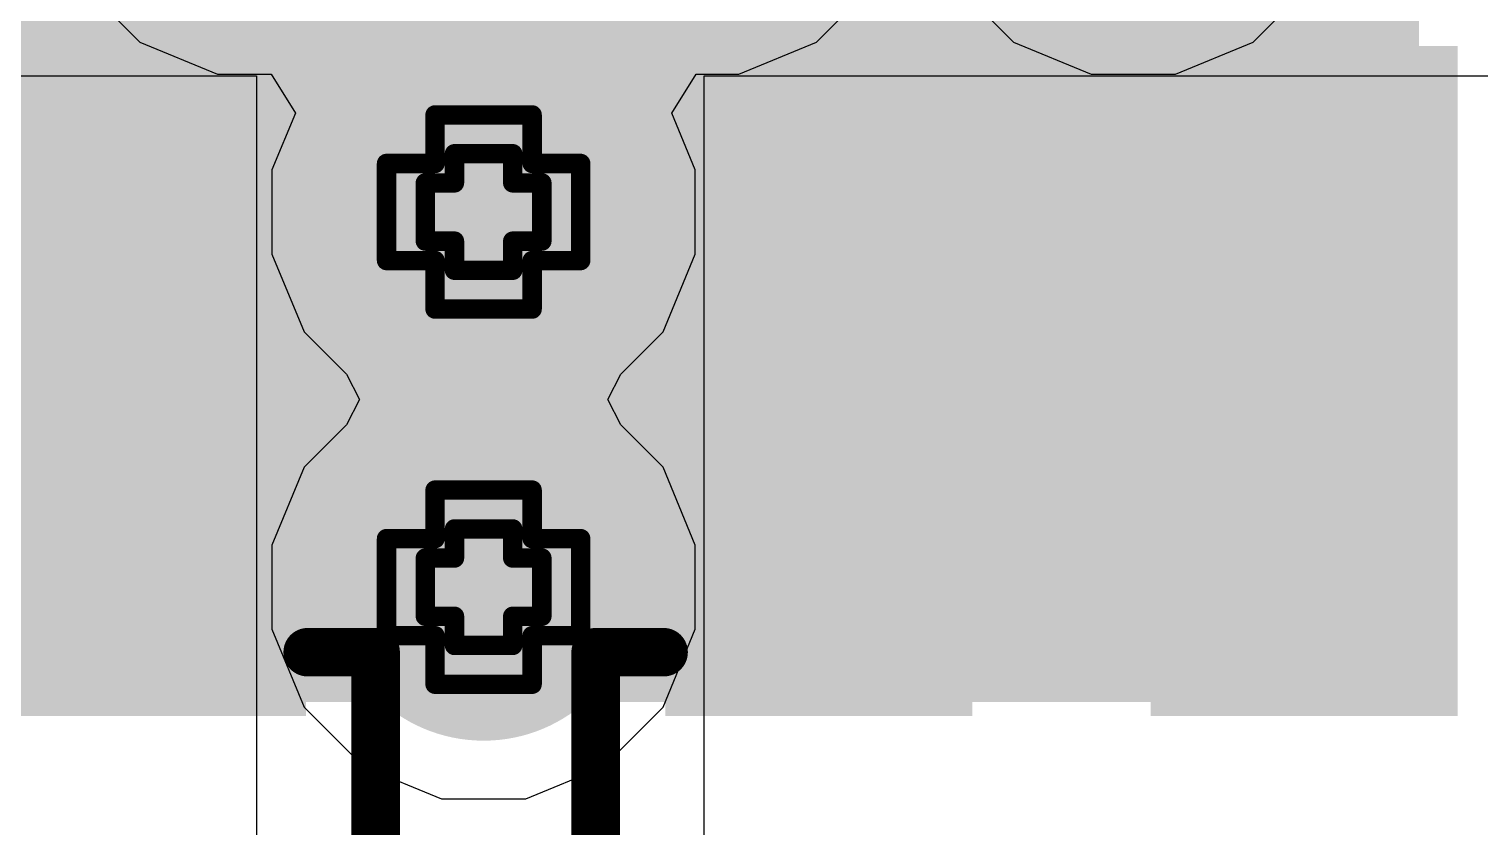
# Model space of a CAD drawing. Header units: inches. Extents: x -4 to 5258, y -4 to 5281.
# Drawn here: x 94.741 to 98.538, y 86.57 to 88.658 of the extents above; entities that cross this region are included whole.
import ezdxf

# ---------------------------------------------------------------- set-up
doc = ezdxf.new("R2010")
doc.units = ezdxf.units.IN
for name, color, linetype in [('Bottom Layer', 5, 'Continuous'), ('Bottom Solder', 6, 'Continuous'), ('Drill Drawing', 1, 'Continuous'), ('Layer 1', 16, 'Continuous'), ('Layer 2', 76, 'Continuous'), ('Top Layer', 1, 'Continuous'), ('Top Overlay', 2, 'Continuous'), ('Top Paste', 8, 'Continuous'), ('Top Solder', 216, 'Continuous'), ('Via Holes', 16, 'Continuous')]:
    doc.layers.add(name, color=color, linetype=linetype)

# ---------------------------------------------------------------- blocks, each defined once
blk = doc.blocks.new('SOIC_8_9')
at = {"layer": 'Top Layer'}
for points in [[(3.475, 2.205), (3.475, 1.605), (1.925, 1.605), (1.925, 2.205)], [(3.475, 0.935), (3.475, 0.335), (1.925, 0.335), (1.925, 0.935)]]:
    blk.add_hatch(color=1, dxfattribs=at).paths.add_polyline_path(points)
at = {"layer": 'Top Paste'}
for points in [[(3.475, 2.205), (3.475, 1.605), (1.925, 1.605), (1.925, 2.205)], [(3.475, 0.935), (3.475, 0.335), (1.925, 0.335), (1.925, 0.935)]]:
    blk.add_hatch(color=8, dxfattribs=at).paths.add_polyline_path(points)
at = {"layer": 'Top Solder'}
for points in [[(3.5766, 2.3066), (3.5766, 1.5034), (1.8234, 1.5034), (1.8234, 2.3066)], [(3.5766, 1.0366), (3.5766, 0.2334), (1.8234, 0.2334), (1.8234, 1.0366)]]:
    blk.add_hatch(color=216, dxfattribs=at).paths.add_polyline_path(points)
at = {"layer": 'Top Overlay'}
for points in [[(-1.9906, 2.4892, 0.127, 0.127, 0), (1.9906, 2.4892, 0.127, 0.127, 0)], [(1.9906, 2.4892, 0.127, 0.127, 0), (1.9906, 2.3114, 0.127, 0.127, 0)]]:
    blk.add_lwpolyline(points, format="xyseb", dxfattribs=at)
for points in [[(1.9588, 2.4892, 0.0635, 0.0635, 1), (2.0223, 2.4892, 0.0635, 0.0635, 1)], [(1.9588, 2.4892, 0.0635, 0.0635, 1), (2.0223, 2.4892, 0.0635, 0.0635, 1)], [(1.9588, 2.3114, 0.0635, 0.0635, 1), (2.0223, 2.3114, 0.0635, 0.0635, 1)]]:
    blk.add_lwpolyline(points, format="xyseb", close=True, dxfattribs=at)
blk = doc.blocks.new('SOIC_8_11')
at = {"layer": 'Top Layer'}
blk.add_hatch(color=1, dxfattribs=at).paths.add_polyline_path([(3.475, -1.605), (3.475, -2.205), (1.925, -2.205), (1.925, -1.605)])
at = {"layer": 'Top Paste'}
blk.add_hatch(color=8, dxfattribs=at).paths.add_polyline_path([(3.475, -1.605), (3.475, -2.205), (1.925, -2.205), (1.925, -1.605)])
at = {"layer": 'Top Solder'}
blk.add_hatch(color=216, dxfattribs=at).paths.add_polyline_path([(3.5766, -1.5034), (3.5766, -2.3066), (1.8234, -2.3066), (1.8234, -1.5034)])
at = {"layer": 'Top Overlay'}
for points in [[(1.9906, -2.3114, 0.127, 0.127, 0), (1.9906, -2.4892, 0.127, 0.127, 0)], [(-1.9906, -2.4892, 0.127, 0.127, 0), (1.9906, -2.4892, 0.127, 0.127, 0)]]:
    blk.add_lwpolyline(points, format="xyseb", dxfattribs=at)
for points in [[(1.9588, -2.3114, 0.0635, 0.0635, 1), (2.0223, -2.3114, 0.0635, 0.0635, 1)], [(1.9588, -2.4892, 0.0635, 0.0635, 1), (2.0223, -2.4892, 0.0635, 0.0635, 1)], [(1.9588, -2.4892, 0.0635, 0.0635, 1), (2.0223, -2.4892, 0.0635, 0.0635, 1)]]:
    blk.add_lwpolyline(points, format="xyseb", close=True, dxfattribs=at)

msp = doc.modelspace()

# ---------------------------------------------------------------- hatches: boundary and pattern name
at = {"layer": 'Bottom Layer'}
h = msp.add_hatch(color=5, dxfattribs=at)
edge = h.paths.add_edge_path()
edge.add_arc((95.9304, 88.1792), 0.3, 0, 360)
h = msp.add_hatch(color=5, dxfattribs=at)
edge = h.paths.add_edge_path()
edge.add_arc((95.9304, 87.1977), 0.3, 0, 360)
at = {"layer": 'Bottom Solder'}
h = msp.add_hatch(color=6, dxfattribs=at)
edge = h.paths.add_edge_path()
edge.add_arc((95.9304, 88.1792), 0.4016, 0, 360)
h = msp.add_hatch(color=6, dxfattribs=at)
edge = h.paths.add_edge_path()
edge.add_arc((95.9304, 87.1977), 0.4016, 0, 360)
at = {"layer": 'Layer 1'}
h = msp.add_hatch(color=16, dxfattribs=at)
edge = h.paths.add_edge_path()
edge.add_arc((95.9304, 88.1792), 0.3, 0, 360)
h = msp.add_hatch(color=16, dxfattribs=at)
edge = h.paths.add_edge_path()
edge.add_arc((95.9304, 87.1977), 0.3, 0, 360)
at = {"layer": 'Layer 2'}
h = msp.add_hatch(color=76, dxfattribs=at)
edge = h.paths.add_edge_path()
edge.add_arc((95.9304, 88.1792), 0.3, 0, 360)
h = msp.add_hatch(color=76, dxfattribs=at)
edge = h.paths.add_edge_path()
edge.add_arc((95.9304, 87.1977), 0.3, 0, 360)
at = {"layer": 'Top Layer'}
msp.add_hatch(color=1, dxfattribs=at).paths.add_polyline_path([(98.3778, 90.7192), (93.4937, 90.7192), (93.4937, 86.897), (98.3778, 86.897)])
h = msp.add_hatch(color=1, dxfattribs=at)
edge = h.paths.add_edge_path()
edge.add_arc((95.9304, 88.1792), 0.3, 0, 360)
h = msp.add_hatch(color=1, dxfattribs=at)
edge = h.paths.add_edge_path()
edge.add_arc((95.9304, 87.1977), 0.3, 0, 360)
at = {"layer": 'Top Solder'}
h = msp.add_hatch(color=216, dxfattribs=at)
edge = h.paths.add_edge_path()
edge.add_arc((95.9304, 88.1792), 0.4016, 0, 360)
h = msp.add_hatch(color=216, dxfattribs=at)
edge = h.paths.add_edge_path()
edge.add_arc((95.9304, 87.1977), 0.4016, 0, 360)
at = {"layer": 'Via Holes'}
h = msp.add_hatch(color=7, dxfattribs=at)
edge = h.paths.add_edge_path()
edge.add_arc((95.9304, 88.1792), 0.15, 0, 360)
h = msp.add_hatch(color=7, dxfattribs=at)
edge = h.paths.add_edge_path()
edge.add_arc((95.9304, 87.1977), 0.15, 0, 360)

# ---------------------------------------------------------------- linework, layer by layer
at = {"layer": 'Drill Drawing'}
for points in [[(95.8034, 88.3062, 0.0508, 0.0508, 0), (95.8034, 88.4332, 0.0508, 0.0508, 0)], [(95.8034, 88.4332, 0.0508, 0.0508, 0), (96.0574, 88.4332, 0.0508, 0.0508, 0)], [(96.0574, 88.3062, 0.0508, 0.0508, 0), (96.0574, 88.4332, 0.0508, 0.0508, 0)], [(95.8542, 88.2554, 0.0508, 0.0508, 0), (95.8542, 88.3316, 0.0508, 0.0508, 0)], [(95.8542, 88.3316, 0.0508, 0.0508, 0), (96.0066, 88.3316, 0.0508, 0.0508, 0)], [(96.0066, 88.2554, 0.0508, 0.0508, 0), (96.0066, 88.3316, 0.0508, 0.0508, 0)], [(95.6764, 88.0522, 0.0508, 0.0508, 0), (95.6764, 88.3062, 0.0508, 0.0508, 0)], [(95.6764, 88.3062, 0.0508, 0.0508, 0), (95.8034, 88.3062, 0.0508, 0.0508, 0)], [(96.0574, 88.3062, 0.0508, 0.0508, 0), (96.1844, 88.3062, 0.0508, 0.0508, 0)], [(96.1844, 88.0522, 0.0508, 0.0508, 0), (96.1844, 88.3062, 0.0508, 0.0508, 0)], [(95.778, 88.103, 0.0508, 0.0508, 0), (95.778, 88.2554, 0.0508, 0.0508, 0)], [(95.778, 88.2554, 0.0508, 0.0508, 0), (95.8542, 88.2554, 0.0508, 0.0508, 0)], [(96.0066, 88.2554, 0.0508, 0.0508, 0), (96.0828, 88.2554, 0.0508, 0.0508, 0)], [(96.0828, 88.103, 0.0508, 0.0508, 0), (96.0828, 88.2554, 0.0508, 0.0508, 0)], [(95.778, 88.103, 0.0508, 0.0508, 0), (95.8542, 88.103, 0.0508, 0.0508, 0)], [(95.8542, 88.0268, 0.0508, 0.0508, 0), (95.8542, 88.103, 0.0508, 0.0508, 0)], [(96.0066, 88.103, 0.0508, 0.0508, 0), (96.0828, 88.103, 0.0508, 0.0508, 0)], [(96.0066, 88.0268, 0.0508, 0.0508, 0), (96.0066, 88.103, 0.0508, 0.0508, 0)], [(95.6764, 88.0522, 0.0508, 0.0508, 0), (95.8034, 88.0522, 0.0508, 0.0508, 0)], [(95.8034, 87.9252, 0.0508, 0.0508, 0), (95.8034, 88.0522, 0.0508, 0.0508, 0)], [(95.8542, 88.0268, 0.0508, 0.0508, 0), (96.0066, 88.0268, 0.0508, 0.0508, 0)], [(96.0574, 88.0522, 0.0508, 0.0508, 0), (96.1844, 88.0522, 0.0508, 0.0508, 0)], [(96.0574, 87.9252, 0.0508, 0.0508, 0), (96.0574, 88.0522, 0.0508, 0.0508, 0)], [(95.8034, 87.9252, 0.0508, 0.0508, 0), (96.0574, 87.9252, 0.0508, 0.0508, 0)], [(95.8034, 87.3247, 0.0508, 0.0508, 0), (95.8034, 87.4517, 0.0508, 0.0508, 0)], [(95.8034, 87.4517, 0.0508, 0.0508, 0), (96.0574, 87.4517, 0.0508, 0.0508, 0)], [(96.0574, 87.3247, 0.0508, 0.0508, 0), (96.0574, 87.4517, 0.0508, 0.0508, 0)], [(95.8542, 87.2739, 0.0508, 0.0508, 0), (95.8542, 87.3501, 0.0508, 0.0508, 0)], [(95.8542, 87.3501, 0.0508, 0.0508, 0), (96.0066, 87.3501, 0.0508, 0.0508, 0)], [(96.0066, 87.2739, 0.0508, 0.0508, 0), (96.0066, 87.3501, 0.0508, 0.0508, 0)], [(95.6764, 87.0707, 0.0508, 0.0508, 0), (95.6764, 87.3247, 0.0508, 0.0508, 0)], [(95.6764, 87.3247, 0.0508, 0.0508, 0), (95.8034, 87.3247, 0.0508, 0.0508, 0)], [(96.0574, 87.3247, 0.0508, 0.0508, 0), (96.1844, 87.3247, 0.0508, 0.0508, 0)], [(96.1844, 87.0707, 0.0508, 0.0508, 0), (96.1844, 87.3247, 0.0508, 0.0508, 0)], [(95.778, 87.1215, 0.0508, 0.0508, 0), (95.778, 87.2739, 0.0508, 0.0508, 0)], [(95.778, 87.2739, 0.0508, 0.0508, 0), (95.8542, 87.2739, 0.0508, 0.0508, 0)], [(96.0066, 87.2739, 0.0508, 0.0508, 0), (96.0828, 87.2739, 0.0508, 0.0508, 0)], [(96.0828, 87.1215, 0.0508, 0.0508, 0), (96.0828, 87.2739, 0.0508, 0.0508, 0)], [(95.778, 87.1215, 0.0508, 0.0508, 0), (95.8542, 87.1215, 0.0508, 0.0508, 0)], [(95.8542, 87.0453, 0.0508, 0.0508, 0), (95.8542, 87.1215, 0.0508, 0.0508, 0)], [(96.0066, 87.1215, 0.0508, 0.0508, 0), (96.0828, 87.1215, 0.0508, 0.0508, 0)], [(96.0066, 87.0453, 0.0508, 0.0508, 0), (96.0066, 87.1215, 0.0508, 0.0508, 0)], [(95.6764, 87.0707, 0.0508, 0.0508, 0), (95.8034, 87.0707, 0.0508, 0.0508, 0)], [(95.8034, 86.9437, 0.0508, 0.0508, 0), (95.8034, 87.0707, 0.0508, 0.0508, 0)], [(96.0574, 87.0707, 0.0508, 0.0508, 0), (96.1844, 87.0707, 0.0508, 0.0508, 0)], [(96.0574, 86.9437, 0.0508, 0.0508, 0), (96.0574, 87.0707, 0.0508, 0.0508, 0)], [(95.8542, 87.0453, 0.0508, 0.0508, 0), (96.0066, 87.0453, 0.0508, 0.0508, 0)], [(95.8034, 86.9437, 0.0508, 0.0508, 0), (96.0574, 86.9437, 0.0508, 0.0508, 0)]]:
    msp.add_lwpolyline(points, format="xyseb", dxfattribs=at)
for points in [[(95.7907, 88.4332, 0.0254, 0.0254, 1), (95.8161, 88.4332, 0.0254, 0.0254, 1)], [(95.7907, 88.4332, 0.0254, 0.0254, 1), (95.8161, 88.4332, 0.0254, 0.0254, 1)], [(96.0447, 88.4332, 0.0254, 0.0254, 1), (96.0701, 88.4332, 0.0254, 0.0254, 1)], [(96.0447, 88.4332, 0.0254, 0.0254, 1), (96.0701, 88.4332, 0.0254, 0.0254, 1)], [(95.8415, 88.3316, 0.0254, 0.0254, 1), (95.8669, 88.3316, 0.0254, 0.0254, 1)], [(95.8415, 88.3316, 0.0254, 0.0254, 1), (95.8669, 88.3316, 0.0254, 0.0254, 1)], [(95.9939, 88.3316, 0.0254, 0.0254, 1), (96.0193, 88.3316, 0.0254, 0.0254, 1)], [(95.9939, 88.3316, 0.0254, 0.0254, 1), (96.0193, 88.3316, 0.0254, 0.0254, 1)], [(95.6637, 88.3062, 0.0254, 0.0254, 1), (95.6891, 88.3062, 0.0254, 0.0254, 1)], [(95.6637, 88.3062, 0.0254, 0.0254, 1), (95.6891, 88.3062, 0.0254, 0.0254, 1)], [(95.7907, 88.3062, 0.0254, 0.0254, 1), (95.8161, 88.3062, 0.0254, 0.0254, 1)], [(95.7907, 88.3062, 0.0254, 0.0254, 1), (95.8161, 88.3062, 0.0254, 0.0254, 1)], [(96.0447, 88.3062, 0.0254, 0.0254, 1), (96.0701, 88.3062, 0.0254, 0.0254, 1)], [(96.0447, 88.3062, 0.0254, 0.0254, 1), (96.0701, 88.3062, 0.0254, 0.0254, 1)], [(96.1717, 88.3062, 0.0254, 0.0254, 1), (96.1971, 88.3062, 0.0254, 0.0254, 1)], [(96.1717, 88.3062, 0.0254, 0.0254, 1), (96.1971, 88.3062, 0.0254, 0.0254, 1)], [(95.7653, 88.2554, 0.0254, 0.0254, 1), (95.7907, 88.2554, 0.0254, 0.0254, 1)], [(95.7653, 88.2554, 0.0254, 0.0254, 1), (95.7907, 88.2554, 0.0254, 0.0254, 1)], [(95.8415, 88.2554, 0.0254, 0.0254, 1), (95.8669, 88.2554, 0.0254, 0.0254, 1)], [(95.8415, 88.2554, 0.0254, 0.0254, 1), (95.8669, 88.2554, 0.0254, 0.0254, 1)], [(95.9939, 88.2554, 0.0254, 0.0254, 1), (96.0193, 88.2554, 0.0254, 0.0254, 1)], [(95.9939, 88.2554, 0.0254, 0.0254, 1), (96.0193, 88.2554, 0.0254, 0.0254, 1)], [(96.0701, 88.2554, 0.0254, 0.0254, 1), (96.0955, 88.2554, 0.0254, 0.0254, 1)], [(96.0701, 88.2554, 0.0254, 0.0254, 1), (96.0955, 88.2554, 0.0254, 0.0254, 1)], [(95.7653, 88.103, 0.0254, 0.0254, 1), (95.7907, 88.103, 0.0254, 0.0254, 1)], [(95.7653, 88.103, 0.0254, 0.0254, 1), (95.7907, 88.103, 0.0254, 0.0254, 1)], [(95.8415, 88.103, 0.0254, 0.0254, 1), (95.8669, 88.103, 0.0254, 0.0254, 1)], [(95.8415, 88.103, 0.0254, 0.0254, 1), (95.8669, 88.103, 0.0254, 0.0254, 1)], [(95.9939, 88.103, 0.0254, 0.0254, 1), (96.0193, 88.103, 0.0254, 0.0254, 1)], [(95.9939, 88.103, 0.0254, 0.0254, 1), (96.0193, 88.103, 0.0254, 0.0254, 1)], [(96.0701, 88.103, 0.0254, 0.0254, 1), (96.0955, 88.103, 0.0254, 0.0254, 1)], [(96.0701, 88.103, 0.0254, 0.0254, 1), (96.0955, 88.103, 0.0254, 0.0254, 1)], [(95.6637, 88.0522, 0.0254, 0.0254, 1), (95.6891, 88.0522, 0.0254, 0.0254, 1)], [(95.6637, 88.0522, 0.0254, 0.0254, 1), (95.6891, 88.0522, 0.0254, 0.0254, 1)], [(95.7907, 88.0522, 0.0254, 0.0254, 1), (95.8161, 88.0522, 0.0254, 0.0254, 1)], [(95.7907, 88.0522, 0.0254, 0.0254, 1), (95.8161, 88.0522, 0.0254, 0.0254, 1)], [(95.8415, 88.0268, 0.0254, 0.0254, 1), (95.8669, 88.0268, 0.0254, 0.0254, 1)], [(95.8415, 88.0268, 0.0254, 0.0254, 1), (95.8669, 88.0268, 0.0254, 0.0254, 1)], [(95.9939, 88.0268, 0.0254, 0.0254, 1), (96.0193, 88.0268, 0.0254, 0.0254, 1)], [(95.9939, 88.0268, 0.0254, 0.0254, 1), (96.0193, 88.0268, 0.0254, 0.0254, 1)], [(96.0447, 88.0522, 0.0254, 0.0254, 1), (96.0701, 88.0522, 0.0254, 0.0254, 1)], [(96.0447, 88.0522, 0.0254, 0.0254, 1), (96.0701, 88.0522, 0.0254, 0.0254, 1)], [(96.1717, 88.0522, 0.0254, 0.0254, 1), (96.1971, 88.0522, 0.0254, 0.0254, 1)], [(96.1717, 88.0522, 0.0254, 0.0254, 1), (96.1971, 88.0522, 0.0254, 0.0254, 1)], [(95.7907, 87.9252, 0.0254, 0.0254, 1), (95.8161, 87.9252, 0.0254, 0.0254, 1)], [(95.7907, 87.9252, 0.0254, 0.0254, 1), (95.8161, 87.9252, 0.0254, 0.0254, 1)], [(96.0447, 87.9252, 0.0254, 0.0254, 1), (96.0701, 87.9252, 0.0254, 0.0254, 1)], [(96.0447, 87.9252, 0.0254, 0.0254, 1), (96.0701, 87.9252, 0.0254, 0.0254, 1)], [(95.7907, 87.4517, 0.0254, 0.0254, 1), (95.8161, 87.4517, 0.0254, 0.0254, 1)], [(95.7907, 87.4517, 0.0254, 0.0254, 1), (95.8161, 87.4517, 0.0254, 0.0254, 1)], [(96.0447, 87.4517, 0.0254, 0.0254, 1), (96.0701, 87.4517, 0.0254, 0.0254, 1)], [(96.0447, 87.4517, 0.0254, 0.0254, 1), (96.0701, 87.4517, 0.0254, 0.0254, 1)], [(95.8415, 87.3501, 0.0254, 0.0254, 1), (95.8669, 87.3501, 0.0254, 0.0254, 1)], [(95.8415, 87.3501, 0.0254, 0.0254, 1), (95.8669, 87.3501, 0.0254, 0.0254, 1)], [(95.9939, 87.3501, 0.0254, 0.0254, 1), (96.0193, 87.3501, 0.0254, 0.0254, 1)], [(95.9939, 87.3501, 0.0254, 0.0254, 1), (96.0193, 87.3501, 0.0254, 0.0254, 1)], [(95.6637, 87.3247, 0.0254, 0.0254, 1), (95.6891, 87.3247, 0.0254, 0.0254, 1)], [(95.6637, 87.3247, 0.0254, 0.0254, 1), (95.6891, 87.3247, 0.0254, 0.0254, 1)], [(95.7907, 87.3247, 0.0254, 0.0254, 1), (95.8161, 87.3247, 0.0254, 0.0254, 1)], [(95.7907, 87.3247, 0.0254, 0.0254, 1), (95.8161, 87.3247, 0.0254, 0.0254, 1)], [(96.0447, 87.3247, 0.0254, 0.0254, 1), (96.0701, 87.3247, 0.0254, 0.0254, 1)], [(96.0447, 87.3247, 0.0254, 0.0254, 1), (96.0701, 87.3247, 0.0254, 0.0254, 1)], [(96.1717, 87.3247, 0.0254, 0.0254, 1), (96.1971, 87.3247, 0.0254, 0.0254, 1)], [(96.1717, 87.3247, 0.0254, 0.0254, 1), (96.1971, 87.3247, 0.0254, 0.0254, 1)], [(95.7653, 87.2739, 0.0254, 0.0254, 1), (95.7907, 87.2739, 0.0254, 0.0254, 1)], [(95.7653, 87.2739, 0.0254, 0.0254, 1), (95.7907, 87.2739, 0.0254, 0.0254, 1)], [(95.8415, 87.2739, 0.0254, 0.0254, 1), (95.8669, 87.2739, 0.0254, 0.0254, 1)], [(95.8415, 87.2739, 0.0254, 0.0254, 1), (95.8669, 87.2739, 0.0254, 0.0254, 1)], [(95.9939, 87.2739, 0.0254, 0.0254, 1), (96.0193, 87.2739, 0.0254, 0.0254, 1)], [(95.9939, 87.2739, 0.0254, 0.0254, 1), (96.0193, 87.2739, 0.0254, 0.0254, 1)], [(96.0701, 87.2739, 0.0254, 0.0254, 1), (96.0955, 87.2739, 0.0254, 0.0254, 1)], [(96.0701, 87.2739, 0.0254, 0.0254, 1), (96.0955, 87.2739, 0.0254, 0.0254, 1)], [(95.7653, 87.1215, 0.0254, 0.0254, 1), (95.7907, 87.1215, 0.0254, 0.0254, 1)], [(95.7653, 87.1215, 0.0254, 0.0254, 1), (95.7907, 87.1215, 0.0254, 0.0254, 1)], [(95.8415, 87.1215, 0.0254, 0.0254, 1), (95.8669, 87.1215, 0.0254, 0.0254, 1)], [(95.8415, 87.1215, 0.0254, 0.0254, 1), (95.8669, 87.1215, 0.0254, 0.0254, 1)], [(95.9939, 87.1215, 0.0254, 0.0254, 1), (96.0193, 87.1215, 0.0254, 0.0254, 1)], [(95.9939, 87.1215, 0.0254, 0.0254, 1), (96.0193, 87.1215, 0.0254, 0.0254, 1)], [(96.0701, 87.1215, 0.0254, 0.0254, 1), (96.0955, 87.1215, 0.0254, 0.0254, 1)], [(96.0701, 87.1215, 0.0254, 0.0254, 1), (96.0955, 87.1215, 0.0254, 0.0254, 1)], [(95.6637, 87.0707, 0.0254, 0.0254, 1), (95.6891, 87.0707, 0.0254, 0.0254, 1)], [(95.6637, 87.0707, 0.0254, 0.0254, 1), (95.6891, 87.0707, 0.0254, 0.0254, 1)], [(95.7907, 87.0707, 0.0254, 0.0254, 1), (95.8161, 87.0707, 0.0254, 0.0254, 1)], [(95.7907, 87.0707, 0.0254, 0.0254, 1), (95.8161, 87.0707, 0.0254, 0.0254, 1)], [(96.0447, 87.0707, 0.0254, 0.0254, 1), (96.0701, 87.0707, 0.0254, 0.0254, 1)], [(96.0447, 87.0707, 0.0254, 0.0254, 1), (96.0701, 87.0707, 0.0254, 0.0254, 1)], [(96.1717, 87.0707, 0.0254, 0.0254, 1), (96.1971, 87.0707, 0.0254, 0.0254, 1)], [(96.1717, 87.0707, 0.0254, 0.0254, 1), (96.1971, 87.0707, 0.0254, 0.0254, 1)], [(95.8415, 87.0453, 0.0254, 0.0254, 1), (95.8669, 87.0453, 0.0254, 0.0254, 1)], [(95.8415, 87.0453, 0.0254, 0.0254, 1), (95.8669, 87.0453, 0.0254, 0.0254, 1)], [(95.9939, 87.0453, 0.0254, 0.0254, 1), (96.0193, 87.0453, 0.0254, 0.0254, 1)], [(95.9939, 87.0453, 0.0254, 0.0254, 1), (96.0193, 87.0453, 0.0254, 0.0254, 1)], [(95.7907, 86.9437, 0.0254, 0.0254, 1), (95.8161, 86.9437, 0.0254, 0.0254, 1)], [(95.7907, 86.9437, 0.0254, 0.0254, 1), (95.8161, 86.9437, 0.0254, 0.0254, 1)], [(96.0447, 86.9437, 0.0254, 0.0254, 1), (96.0701, 86.9437, 0.0254, 0.0254, 1)], [(96.0447, 86.9437, 0.0254, 0.0254, 1), (96.0701, 86.9437, 0.0254, 0.0254, 1)]]:
    msp.add_lwpolyline(points, format="xyseb", close=True, dxfattribs=at)
at = {"layer": 'Layer 1'}
for p, q in [((94.8749, 88.7798), (95.0308, 88.6239)), ((96.8014, 88.6239), (96.9573, 88.7798)), ((97.1609, 88.7798), (97.3168, 88.6239)), ((97.9444, 88.6239), (98.1003, 88.7798)), ((95.0308, 88.6239), (95.2344, 88.5396)), ((96.5978, 88.5396), (96.8014, 88.6239)), ((97.3168, 88.6239), (97.5204, 88.5396)), ((97.7408, 88.5396), (97.9444, 88.6239)), ((95.2344, 88.5396), (95.3746, 88.5396)), ((95.3746, 88.5396), (95.4379, 88.438)), ((96.4228, 88.438), (96.4862, 88.5396)), ((96.4862, 88.5396), (96.5978, 88.5396)), ((97.5204, 88.5396), (97.7408, 88.5396)), ((95.4379, 88.438), (95.3764, 88.2894)), ((96.4844, 88.2894), (96.4228, 88.438)), ((95.3764, 88.2894), (95.3764, 88.069)), ((96.4844, 88.069), (96.4844, 88.2894)), ((95.3764, 88.069), (95.4607, 87.8654)), ((96.4001, 87.8654), (96.4844, 88.069)), ((95.4607, 87.8654), (95.5713, 87.7548)), ((96.2895, 87.7548), (96.4001, 87.8654)), ((95.5713, 87.7548), (95.6057, 87.6885)), ((96.2551, 87.6885), (96.2895, 87.7548)), ((95.6057, 87.6885), (95.5713, 87.6221)), ((96.2895, 87.6221), (96.2551, 87.6885)), ((95.5713, 87.6221), (95.4607, 87.5115)), ((96.4001, 87.5115), (96.2895, 87.6221)), ((95.4607, 87.5115), (95.3764, 87.3079)), ((96.4844, 87.3079), (96.4001, 87.5115)), ((95.3764, 87.3079), (95.3764, 87.0875)), ((96.4844, 87.0875), (96.4844, 87.3079)), ((95.3764, 87.0875), (95.4607, 86.8839)), ((96.4001, 86.8839), (96.4844, 87.0875)), ((95.4607, 86.8839), (95.6166, 86.7281)), ((96.2442, 86.7281), (96.4001, 86.8839)), ((95.6166, 86.7281), (95.8202, 86.6437)), ((96.0406, 86.6437), (96.2442, 86.7281)), ((95.8202, 86.6437), (96.0406, 86.6437))]:
    msp.add_line(p, q, dxfattribs=at)
at = {"layer": 'Layer 2'}
for p, q in [((93.5581, 88.5353), (95.3361, 88.5353)), ((95.3361, 88.5353), (95.3361, 83.4604)), ((96.5078, 83.4604), (96.5078, 88.5353)), ((96.5078, 88.5353), (98.7573, 88.5353))]:
    msp.add_line(p, q, dxfattribs=at)

# ---------------------------------------------------------------- block references
at = {"rotation": 90}
for name, p in [('SOIC_8_11', (93.1587, 85.037)), ('SOIC_8_9', (98.7128, 85.037))]:
    msp.add_blockref(name, p, dxfattribs=at)

doc.saveas('drawing.dxf')
